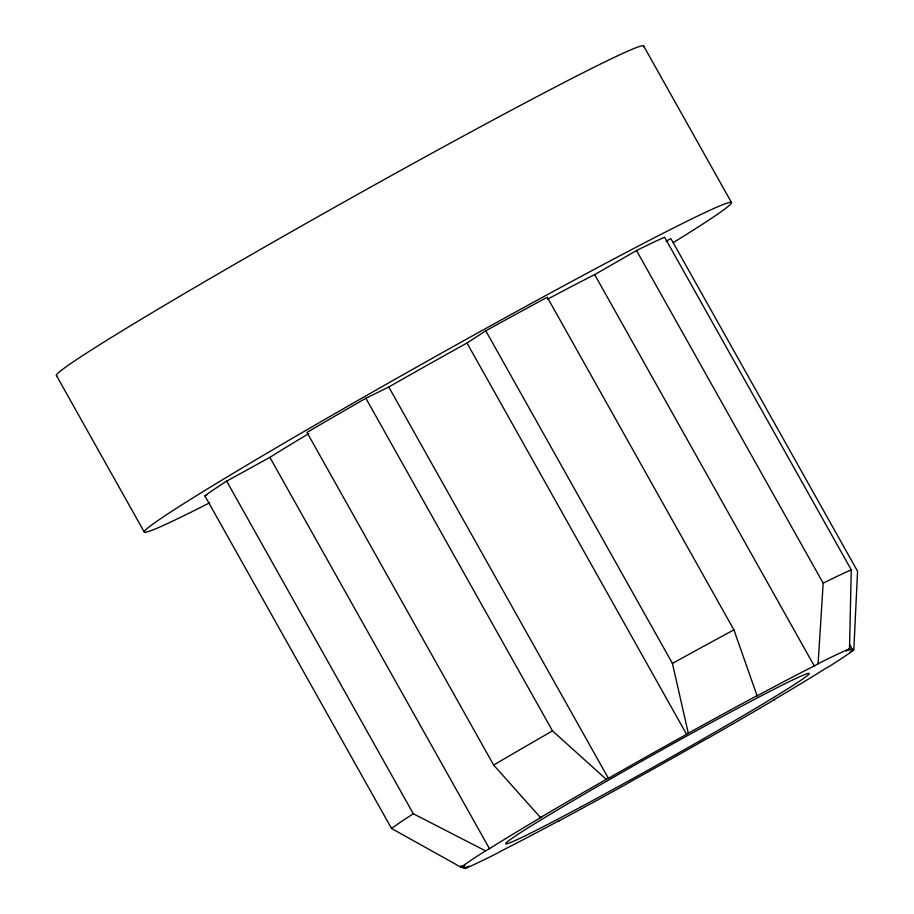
<?xml version="1.0" encoding="UTF-8"?>
<svg xmlns="http://www.w3.org/2000/svg" width="914" height="914" viewBox="0 0 914 914"><rect width="100%" height="100%" fill="white"/><g stroke="black" fill="none" stroke-linecap="round" stroke-linejoin="round"><path stroke-width="1.37" d="M547.566 299.152A223.347 7.015 -29.3 0 1 594.671 274.623L636.521 250.539A272.726 8.569 -29.3 0 1 664.604 237.229L851.265 569.845L849.506 648.849L846.01 650.894A223.359 7.015 -29.3 0 1 850.123 651.819L853.813 649.82L857.572 571.261L670.91 238.645L666.02 241.296M636.521 250.539L823.171 583.155L818.099 663.735L814.271 665.94A223.359 7.015 -29.3 0 0 756.061 696.399L757.055 695.68L733.919 629.86L547.269 297.244A272.726 8.569 -29.3 0 0 485.768 330.811L466.985 343.013A223.347 7.015 -29.3 0 0 388.781 387.01L365.863 398.276A272.726 8.569 -29.3 0 0 306.99 432.425L493.651 765.052L540.46 817.539L541.865 816.91A223.359 7.015 -29.3 0 0 489.447 848.683L485.517 850.854A227.837 7.152 -29.3 0 0 461.182 867.329L391.546 828.495L204.896 495.879A272.726 8.569 -29.3 0 1 226.661 481.141L269.87 457.366A223.347 7.015 -29.3 0 1 308.783 433.602M540.46 817.539A227.837 7.152 -29.3 0 1 606.279 779.356L608.381 778.328A223.359 7.015 -29.3 0 1 686.574 734.33L688.299 733.211A227.837 7.152 -29.3 0 1 757.043 695.68M460.976 865.752L465.489 868.3L468.985 866.255A223.359 7.015 -29.3 0 1 464.86 865.341L461.182 867.329M204.896 495.879L207.341 494.554M485.517 850.854L413.311 813.757L226.661 481.141M606.279 779.356L552.513 730.892L365.863 398.276M643.57 45.826L731.577 202.691M849.506 644.347L852.294 649.306M594.671 274.623L814.271 665.94M485.78 330.811L672.43 663.427L688.299 733.211M466.985 343.013L686.585 734.319M388.781 387.01L608.381 778.328M269.87 457.366L489.47 848.683M56.428 375.505L144.263 532.028M853.813 649.82A227.837 7.152 -29.3 0 1 829.489 666.295L825.536 668.477A223.359 7.015 -29.3 0 1 773.13 700.238L774.535 699.61A227.837 7.152 -29.3 0 1 708.716 737.792L706.625 738.832A223.359 7.015 -29.3 0 1 628.409 782.83L626.696 783.949A227.837 7.152 -29.3 0 1 557.951 821.469L558.934 820.749A223.359 7.015 -29.3 0 1 500.712 851.22L496.896 853.413A227.837 7.152 -29.3 0 1 465.489 868.3M818.099 663.735A227.837 7.152 -29.3 0 1 849.506 648.849M391.546 828.495A272.726 8.569 -29.3 0 1 413.311 813.757M493.651 765.052A272.726 8.569 -29.3 0 1 552.513 730.892M672.43 663.427A272.726 8.569 -29.3 0 1 733.919 629.872M823.171 583.166A272.726 8.569 -29.3 0 1 851.254 569.856M209.706 502.791A336.706 10.58 -29.3 0 1 234.818 472.321A336.706 10.58 -29.3 0 1 632.522 249.111A336.706 10.58 -29.3 0 1 673.172 242.656M56.794 375.734A336.706 10.58 -29.3 0 1 347.823 199.869A336.706 10.58 -29.3 0 1 643.536 46.705M580.173 807.302A173.968 5.461 -29.3 0 0 809.221 673.618A173.968 5.461 -29.3 0 0 583.098 794.814A173.968 5.461 -29.3 0 0 580.173 807.302"/></g></svg>
